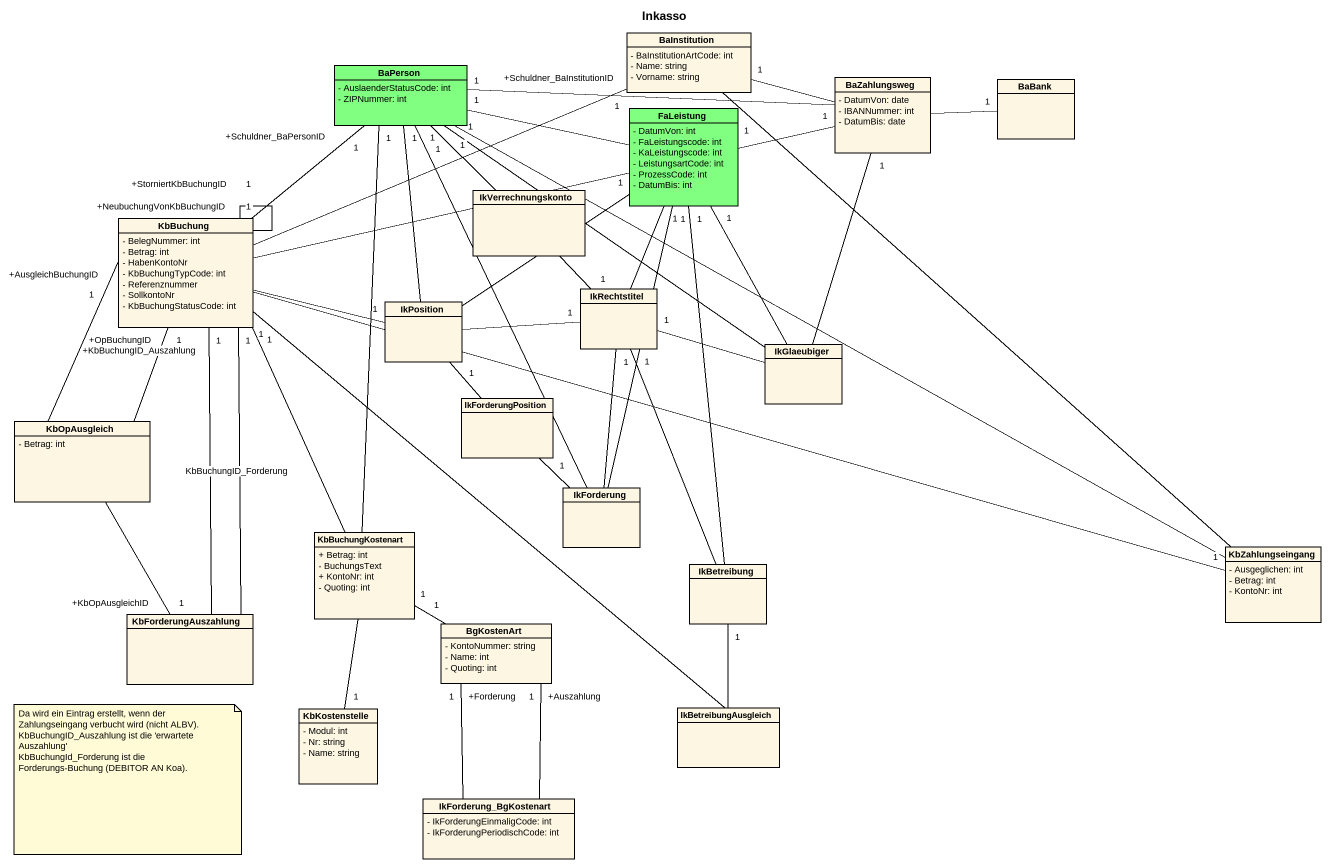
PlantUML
@startuml
title Inkasso
hide circle
hide empty members
skinparam classAttributeIconSize 0
class BaInstitution {
  - BaInstitutionArtCode: int
  - Name: string
  - Vorname: string
}
class BaPerson #80FF80 {
  - AuslaenderStatusCode: int
  - ZIPNummer: int
}
class BaZahlungsweg {
  - DatumVon: date
  - IBANNummer: int
  - DatumBis: date
}
class BaBank
class FaLeistung #80FF80 {
  - DatumVon: int
  - FaLeistungscode: int
  - KaLeistungscode: int
  - LeistungsartCode: int
  - ProzessCode: int
  - DatumBis: int
}
class IkVerrechnungskonto
class KbBuchung {
  - BelegNummer: int
  - Betrag: int
  - HabenKontoNr
  - KbBuchungTypCode: int
  - Referenznummer
  - SollkontoNr
  - KbBuchungStatusCode: int
}
class IkPosition
class IkRechtstitel
class IkGlaeubiger
class IkForderungPosition
class KbOpAusgleich {
  - Betrag: int
}
class IkForderung
class KbBuchungKostenart {
  + Betrag: int
  - BuchungsText
  + KontoNr: int
  - Quoting: int
}
class KbZahlungseingang {
  - Ausgeglichen: int
  - Betrag: int
  - KontoNr: int
}
class IkBetreibung
class KbForderungAuszahlung
class BgKostenArt {
  - KontoNummer: string
  - Name: int
  - Quoting: int
}
class KbKostenstelle {
  - Modul: int
  - Nr: string
  - Name: string
}
class IkBetreibungAusgleich
class IkForderung_BgKostenart {
  - IkForderungEinmaligCode: int
  - IkForderungPeriodischCode: int
}
BaZahlungsweg -left- "1" BaInstitution
BaZahlungsweg -left- "1" BaPerson
BaZahlungsweg -right- "1" BaBank
FaLeistung -left- "1" BaPerson
IkVerrechnungskonto -up- "1" BaPerson
IkVerrechnungskonto -- "1" IkRechtstitel
KbBuchung -right- "+Schuldner_BaInstitutionID\n1" BaInstitution
KbBuchung -up- "+Schuldner_BaPersonID\n1" BaPerson
KbBuchung -right- "1" BaZahlungsweg
KbBuchung -- "+NeubuchungVonKbBuchungID\n1" KbBuchung
KbBuchung -- "+StorniertKbBuchungID\n1" KbBuchung
KbBuchung -right- "1" IkPosition
IkPosition -up- "1" BaPerson
IkPosition -up- "1" FaLeistung
IkPosition -right- "1" IkRechtstitel
IkRechtstitel -up- "1" FaLeistung
IkGlaeubiger -up- "1" BaPerson
IkGlaeubiger -up- "1" BaZahlungsweg
IkGlaeubiger -up- "1" FaLeistung
IkGlaeubiger -left- "1" IkRechtstitel
IkForderungPosition -up- "1" IkPosition
IkForderungPosition -- "1" IkForderung
KbOpAusgleich -up- "+OpBuchungID\n1" KbBuchung
KbOpAusgleich -up- "+AusgleichBuchungID\n1" KbBuchung
KbOpAusgleich -- "+KbOpAusgleichID\n1" KbForderungAuszahlung
IkForderung -up- "1" BaPerson
IkForderung -up- "1" FaLeistung
IkForderung -up- "1" IkRechtstitel
KbBuchungKostenart -up- "1" BaPerson
KbBuchungKostenart -up- "1" KbBuchung
KbBuchungKostenart -- "1" KbKostenstelle
KbZahlungseingang -up- "1" BaInstitution
KbZahlungseingang -left- "1" BaPerson
KbZahlungseingang "1" -left- KbBuchung
IkBetreibung -up- "1" FaLeistung
IkBetreibung -up- "1" IkRechtstitel
KbForderungAuszahlung -up- "1" KbBuchung : KbBuchungID_Forderung
KbForderungAuszahlung -up- "+KbBuchungID_Auszahlung\n1" KbBuchung
BgKostenArt "1" -left- "1" KbBuchungKostenart
IkBetreibungAusgleich -up- "1" KbBuchung
IkBetreibungAusgleich -up- "1" IkBetreibung
IkForderung_BgKostenart -up- "+Auszahlung\n1" BgKostenArt
IkForderung_BgKostenart -up- "+Forderung\n1" BgKostenArt
note as N1
  Da wird ein Eintrag erstellt, wenn der Zahlungseingang verbucht wird (nicht ALBV).
  KbBuchungID_Auszahlung ist die 'erwartete Auszahlung'
  KbBuchungId_Forderung ist die Forderungs-Buchung (DEBITOR AN Koa).
end note
@enduml
